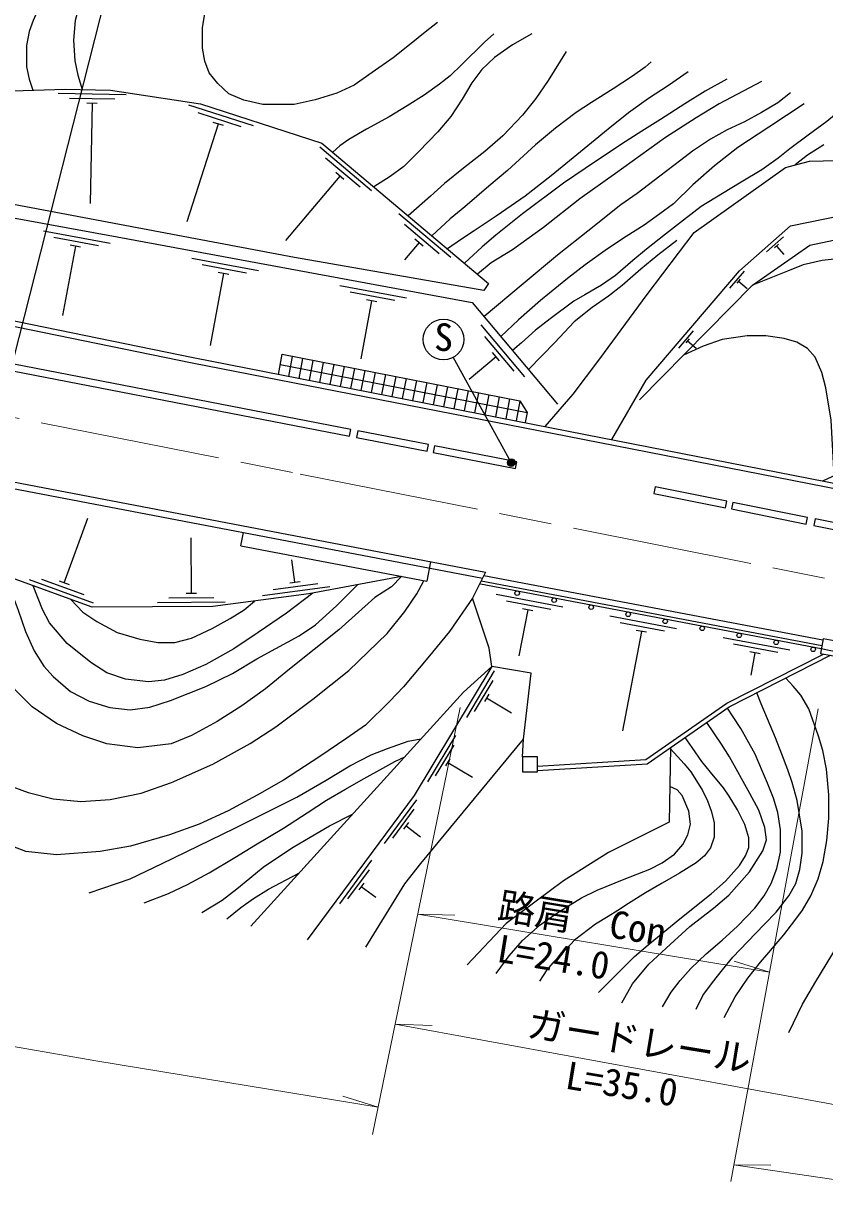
# Model space of a CAD drawing. Units: millimetres at full size, sheet at 1:1000; details may follow other scales. Extents: x 40000 to 680000, y 20000 to 380000.
# Drawn here: x 101523 to 154737, y 240913 to 317836 of the extents above; entities that cross this region are included whole.
import ezdxf
from ezdxf.enums import TextEntityAlignment as Align

# ---------------------------------------------------------------- set-up
doc = ezdxf.new("R2010")
doc.units = ezdxf.units.MM
doc.header["$LTSCALE"] = 1000
doc.linetypes.add('CHAIN', pattern=[18.5, 12, -1.5, 3.5, -1.5])
for name, color, linetype, lineweight in [('M-BGD', 7, 'Continuous', 25), ('M-BGD-EXST', 7, 'Continuous', 25), ('M-BMK', 2, 'CHAIN', 13), ('M-STR-HTXT', 7, 'Continuous', 13), ('M-STR-STRC', 7, 'Continuous', 25)]:
    doc.layers.add(name, color=color, linetype=linetype, lineweight=lineweight)
doc.styles.add('ＭＳ ゴシック', font='')
doc.styles.get('ＭＳ ゴシック').set_extended_font_data('MS Gothic')

msp = doc.modelspace()

# ---------------------------------------------------------------- hatches: boundary and pattern name
at = {"layer": 'M-BGD-EXST'}
msp.add_hatch(color=256, dxfattribs=at).paths.add_polyline_path([(134144, 288782, -1), (133704, 288543, -0.41421), (133804, 288882, -0.41421)])

# ---------------------------------------------------------------- linework, layer by layer
at = {"layer": 'M-BGD'}
for p, q in [((108355, 313072), (103855, 313156)), ((107599, 312786), (104600, 312842)), ((106444, 312508), (105744, 312521)), ((106094, 312514), (105970, 305853)), ((116802, 311019), (112520, 312402)), ((115996, 310964), (113141, 311886)), ((114476, 311139), (112378, 304645)), ((114810, 311032), (114143, 311247)), ((124653, 306697), (121210, 309594)), ((123886, 306950), (121591, 308882)), ((122813, 307461), (122277, 307912)), ((122545, 307686), (118944, 303408)), ((129907, 302274), (126464, 305172)), ((107307, 303218), (102881, 304029)), ((129140, 302527), (126845, 304459)), ((106515, 303058), (103564, 303599)), ((105330, 302971), (104642, 303097)), ((127799, 303264), (126833, 302116)), ((128067, 303038), (127531, 303489)), ((151996, 303646), (150869, 302655)), ((151663, 303153), (151400, 302922)), ((104986, 303034), (104142, 298425)), ((151532, 303038), (152027, 302475)), ((117141, 301404), (112716, 302221)), ((116349, 301245), (113399, 301790)), ((114820, 301222), (113935, 296426)), ((115164, 301159), (114475, 301286)), ((149374, 301376), (148401, 300234)), ((149115, 300841), (148888, 300574)), ((126975, 299589), (122550, 300406)), ((149001, 300707), (149572, 300221)), ((126183, 299430), (123233, 299975)), ((124654, 299408), (123941, 295546)), ((124998, 299344), (124309, 299471)), ((134820, 294357), (131924, 297801)), ((134108, 294738), (132177, 297034)), ((145993, 297409), (145020, 296268)), ((145734, 296874), (145507, 296608)), ((145621, 296741), (146192, 296255)), ((118462, 294522), (118721, 295850)), ((118721, 295850), (134500, 292765)), ((119149, 294388), (119408, 295716)), ((119836, 294254), (120095, 295581)), ((120523, 294119), (120782, 295447)), ((132913, 295693), (131119, 294184)), ((133138, 295425), (132688, 295961)), ((118591, 295186), (134981, 291981)), ((121210, 293985), (121469, 295313)), ((121897, 293851), (122156, 295178)), ((122584, 293716), (122843, 295044)), ((123271, 293582), (123530, 294910)), ((123958, 293448), (124217, 294775)), ((124645, 293313), (124904, 294641)), ((125332, 293179), (125591, 294507)), ((126019, 293045), (126278, 294372)), ((126706, 292910), (126965, 294238)), ((127392, 292776), (127652, 294104)), ((128079, 292642), (128339, 293969)), ((128766, 292507), (129026, 293835)), ((129453, 292373), (129713, 293701)), ((130140, 292239), (130400, 293566)), ((130827, 292104), (131087, 293432)), ((131514, 291970), (131774, 293298)), ((132201, 291836), (132461, 293163)), ((132888, 291701), (133148, 293029)), ((133575, 291567), (133835, 292895)), ((134262, 291433), (134517, 292736)), ((134500, 292765), (134981, 291981)), ((134981, 291981), (134851, 291318)), ((83437, 290277), (132021, 280992)), ((83542, 290685), (132210, 281385)), ((104250, 280690), (105810, 284983)), ((115973, 283141), (116142, 284027)), ((112686, 279995), (112665, 283673)), ((115973, 283141), (128316, 280782)), ((119563, 280731), (119366, 282218)), ((128564, 282081), (128316, 280782)), ((101930, 280894), (106160, 279358)), ((102738, 280920), (105557, 279896)), ((103921, 280809), (104579, 280570)), ((119216, 280685), (119910, 280777)), ((131926, 280803), (154541, 276509)), ((132210, 281385), (132021, 280992)), ((132109, 281175), (154613, 276903)), ((112336, 279993), (113036, 279997)), ((117411, 279841), (121872, 280431)), ((118115, 280237), (121089, 280630)), ((110440, 279382), (114940, 279408)), ((111188, 279686), (114188, 279704)), ((137337, 279063), (132916, 279902)), ((136544, 278908), (133597, 279468)), ((135014, 278893), (134435, 275840)), ((135358, 278828), (134670, 278959)), ((144888, 277630), (140467, 278469)), ((144095, 277475), (141147, 278034)), ((142565, 277460), (141312, 270861)), ((142909, 277394), (142221, 277525)), ((152417, 276200), (147996, 277039)), ((151625, 276045), (148677, 276605)), ((150439, 275965), (149751, 276095)), ((150095, 276030), (149815, 274557)), ((132797, 274835), (130941, 271750)), ((132694, 274197), (131456, 272141)), ((132425, 273285), (132136, 272805)), ((132281, 273045), (133936, 272049)), ((130220, 270551), (128364, 267466)), ((130116, 269913), (128878, 267856)), ((129847, 269001), (129558, 268521)), ((129703, 268761), (131353, 267768)), ((127629, 266275), (125487, 263382)), ((127465, 265650), (126037, 263721)), ((127110, 264768), (126777, 264318)), ((126944, 264543), (127908, 263828)), ((124653, 262257), (122510, 259364)), ((124489, 261632), (123060, 259703)), ((124134, 260750), (123801, 260300)), ((123968, 260525), (124932, 259811))]:
    msp.add_line(p, q, dxfattribs=at)
for points in [[(104795, 322855), (104208, 321861), (103702, 321010), (103119, 319921), (102601, 318970), (102189, 318024), (101919, 317281), (101752, 316351), (101752, 314944), (101915, 314126), (102167, 313381)], [(106914, 322171), (106458, 321583), (105932, 320672), (105634, 320131), (105304, 319228), (104974, 318004), (104853, 316715), (104959, 315344), (105154, 314382), (105433, 313427)], [(129035, 317882), (128213, 317239), (127275, 316479), (126090, 315541), (124692, 314563), (123505, 313712), (122348, 313178), (120901, 312746), (119503, 312444), (117434, 312444), (116170, 312731), (115179, 313151), (114441, 313840), (113877, 314549), (113580, 315320), (113429, 316166), (113429, 317539), (113697, 319102), (113931, 320331), (114103, 321108)], [(132772, 317120), (132136, 316581), (130650, 315082), (129867, 314349), (129160, 313793), (128144, 313058), (127016, 312356), (125821, 311620), (124322, 310807), (123136, 310109), (122540, 309682), (122069, 309263)], [(135280, 317123), (134009, 316404), (132815, 315549), (131959, 314766), (131304, 313866), (130669, 312785), (129920, 311632), (129058, 310628), (127786, 309307), (126788, 308322), (125879, 307663), (124793, 306970)], [(137558, 315945), (136365, 314032), (135552, 312826), (134660, 311724), (133352, 310350), (132160, 309306), (130752, 308207), (129501, 307200), (128556, 306354), (127074, 305051)], [(143213, 315264), (142810, 314914), (141971, 314321), (140693, 313476), (139259, 312575), (138235, 311905), (136852, 310858), (135529, 309767), (133674, 308054), (132438, 307020), (130846, 305652), (129858, 304855), (128655, 303720)], [(145659, 314595), (144355, 313696), (143035, 312825), (141710, 311876), (140365, 310802), (139254, 309889), (136577, 307709), (134839, 306354), (133912, 305700), (132923, 305021), (131458, 304045), (130619, 303500), (129694, 302845)], [(148230, 314115), (146799, 313319), (145450, 312474), (143840, 311448), (142593, 310665), (141230, 309800), (138833, 308191), (137395, 307207), (134658, 305179), (132894, 303763), (132000, 302976), (130817, 301900)], [(150524, 313957), (147730, 312477), (146195, 311548), (144166, 310239), (140840, 307857), (138473, 306171), (136064, 304278), (134008, 302786), (132581, 301916), (131684, 301170)], [(86815, 313018), (89713, 312993), (104310, 313448), (107330, 313391), (113285, 312470), (121358, 309862), (132417, 300553)], [(152466, 313200), (151612, 312552), (150531, 311909), (149408, 311287), (148264, 310755), (147142, 310131), (145945, 309342), (145177, 308744), (143780, 307689), (142289, 306524), (141186, 305772), (138995, 304020), (136997, 302434), (134714, 300536), (132115, 298351)], [(153370, 312474), (151014, 310939), (148971, 309581), (147403, 308366), (145979, 307103), (144683, 305847), (143774, 305180), (142737, 304433), (141546, 303676), (140307, 302856), (138818, 301794), (137651, 300883), (135874, 299427), (134402, 298151), (133221, 297035)], [(132417, 300553), (132098, 300085), (119542, 302278), (89239, 307988), (69131, 311716)], [(156018, 312269), (154876, 311313), (153635, 310410), (152404, 309489), (151642, 308878), (150550, 308096), (149185, 307272), (147935, 306519), (146535, 305659), (145356, 304764), (144159, 303823), (142909, 302822), (141987, 302087), (140835, 301094), (139904, 300437), (138806, 299791), (138079, 299375), (136511, 298197), (135535, 297451), (134596, 296609), (134000, 296109)], [(68935, 310757), (107752, 303645), (131320, 299296), (136995, 292547)], [(154662, 309749), (153577, 309075), (152766, 308429)], [(136175, 291059), (138038, 293207), (139792, 295543), (142941, 299829), (146064, 303940), (152127, 308264), (153721, 308675), (156420, 308750), (159074, 308489), (160561, 308048), (165007, 306263), (169555, 303767), (173259, 300950), (177462, 299645), (178369, 299122)], [(140591, 290194), (142883, 294134), (149077, 301402), (152468, 304384), (155815, 305078), (159305, 304905), (162453, 304256), (163985, 303668), (171369, 299887), (185745, 293557), (196086, 289550), (200391, 287229)], [(67541, 303943), (88806, 300073), (98365, 298231), (112735, 295285), (137648, 290414), (155836, 286851)], [(67611, 304286), (88871, 300417), (98434, 298575), (112804, 295629), (137715, 290758), (155903, 287194)], [(144909, 303399), (143641, 302425), (142519, 301511), (141276, 300414), (140374, 299708), (139289, 298952), (138104, 297999), (136812, 296635), (135946, 295745), (135067, 294840)], [(142431, 292838), (149936, 300441), (153744, 303099), (155731, 303519), (157999, 303659), (160323, 303407), (162170, 303043), (166901, 300833)], [(67003, 301313), (123190, 290414), (123275, 290856), (67093, 301754)], [(157535, 288807), (157791, 290849), (158147, 292264), (158614, 293678), (159039, 294804), (159211, 295460), (159942, 297249), (160329, 298423), (160410, 299280), (160284, 300183), (159917, 300817), (159370, 301305), (158692, 301747), (157861, 302031), (157085, 302168), (156152, 302247), (154563, 302086), (153294, 301783), (152259, 301382), (149936, 300441)], [(155352, 287796), (155167, 291490), (154800, 293630), (154539, 294639), (154101, 295655), (153593, 296247), (152883, 296661), (152042, 296897), (150826, 297083), (149589, 297083), (147920, 296825), (146661, 296386), (145349, 295794)], [(126646, 281101), (120487, 279946), (114116, 279103), (106108, 279057), (97500, 282185), (87435, 289513)], [(154603, 287449), (157659, 288864), (161846, 288830), (181311, 286464), (189016, 285471), (193564, 285551), (198880, 287081), (200391, 287229), (212031, 288018), (215212, 288050)], [(126646, 281101), (125980, 280423), (124873, 279704), (122486, 277568), (119204, 274939), (117615, 273650), (116038, 272508), (114411, 271463), (112695, 270553), (111338, 269987), (109124, 269732), (107072, 269992), (105490, 270517), (103734, 271344), (102121, 272456), (100983, 273578), (99855, 275262), (98961, 277095), (98063, 279926), (97026, 282530)], [(100317, 281161), (101193, 278870), (101688, 277449), (102252, 276165), (102902, 275142), (103517, 274453), (104661, 273465), (105904, 272823), (107273, 272400), (108615, 272245), (109929, 272428), (111313, 272872), (113638, 273790), (115424, 274665), (117029, 275640), (118286, 276325), (119834, 277152), (120921, 277900), (122327, 279150), (123717, 280552)], [(100418, 267287), (101860, 266768), (103520, 266330), (105354, 266158), (107304, 266297), (109351, 266714), (111367, 267422), (114111, 268649), (116594, 270014), (118300, 271112), (120761, 272952), (123130, 274860), (125681, 277317), (126865, 278770), (127662, 279955), (128118, 280820)], [(132021, 280992), (131351, 279658), (129829, 277454), (128377, 275706), (126777, 273771)], [(120757, 279996), (118995, 278665), (117120, 277389), (115499, 276308), (113637, 275250), (112130, 274596), (110909, 274210), (109844, 274111), (108317, 274285), (107070, 274696), (106012, 275394), (104447, 276658), (103276, 278033), (102808, 278913), (102191, 280480)], [(131889, 280606), (154504, 276313), (165935, 273938)], [(104692, 279572), (105485, 278730), (106421, 278119), (107767, 277393), (109268, 276944), (110453, 276727), (111598, 276727), (112696, 277013), (114058, 277646), (115267, 278305), (116203, 278892), (116869, 279467)], [(116631, 257892), (130755, 273431), (132623, 275127), (132452, 276348), (131351, 279658)], [(135662, 268509), (142857, 268953), (148242, 272691), (154645, 275952)], [(135662, 268218), (142955, 268669), (148391, 272442), (155117, 275867)], [(132623, 275127), (127472, 266566), (120365, 256971)], [(134662, 269127), (134739, 270293), (135251, 274690), (132623, 275127)], [(148061, 251822), (148789, 253198), (149623, 254428), (150457, 255499), (151013, 256134), (152006, 257311), (152748, 258266), (153251, 258941), (153807, 259906), (154298, 261034), (154628, 262185), (154880, 263577), (155001, 265061), (155001, 266600), (154840, 268320), (154603, 269551), (154310, 270509), (153682, 272308), (153151, 273223), (152633, 273826), (152141, 274352)], [(126777, 273771), (125861, 272820), (124257, 271226), (123000, 270376), (121150, 269105), (118804, 267583), (117053, 266589), (115136, 265549), (113198, 264667), (111231, 263953), (108653, 263202), (106643, 262850), (103727, 262618), (101698, 262844), (100156, 263437)], [(146188, 252367), (146650, 253290), (147275, 254153), (147938, 254978), (148637, 255826), (149613, 256841), (150730, 258023), (151505, 258815), (152346, 259901), (152808, 260729), (153076, 261645), (153225, 262731), (153225, 264191), (152898, 266238), (152563, 267423), (152280, 268263), (151878, 269314), (151461, 270394), (150939, 271660), (150522, 272636), (150229, 273378)], [(143953, 252540), (144538, 253508), (145132, 254276), (145845, 255079), (146851, 256048), (147930, 256963), (148945, 257896), (150097, 259076), (150719, 259898), (151167, 260713), (151551, 261718), (151798, 262800), (151798, 264283), (151616, 265426), (151329, 266381), (150937, 267384), (150591, 268152), (150116, 269306), (149582, 270251), (149166, 271014), (148662, 271787), (148267, 272356)], [(152357, 250838), (153251, 252710), (154133, 254207), (155196, 255969), (156066, 257430), (156949, 258847), (157686, 260126), (158473, 261591), (159077, 263245), (159427, 264927), (159670, 266633), (159771, 268559), (159624, 270704), (159353, 271790), (159053, 272819)], [(141260, 252798), (141980, 254056), (143065, 255360), (144199, 256422), (145778, 257859), (147358, 259073), (148360, 259948), (149741, 261484), (150616, 262896), (150870, 263615), (150764, 264445), (150348, 265585), (149770, 266704), (148404, 269127), (147888, 269970), (146894, 271403)], [(105908, 260091), (108624, 261038), (110745, 262055), (115568, 264388), (119689, 266456), (121627, 267573), (123211, 268520), (124625, 269255), (125716, 269682), (127088, 270162), (127923, 270315)], [(124273, 256493), (126852, 260691), (127926, 262057), (134739, 270293)], [(139716, 253493), (141168, 254943), (142110, 255869), (143006, 256641), (145122, 258370), (147191, 260036), (148149, 260870), (149075, 261919), (149465, 262562), (149700, 263118), (149700, 263749), (149428, 264640), (148945, 265618), (148389, 266509), (148005, 267077), (147152, 268115), (146583, 268822), (145940, 269749), (145475, 270418)], [(144486, 269731), (144398, 264790), (140387, 262768), (137394, 260889), (133579, 258064), (130993, 255319)], [(144485, 269661), (144961, 269149), (145402, 268674), (145844, 268138), (146322, 267362), (146621, 266883), (146946, 266206), (147186, 265544), (147390, 264763), (147390, 263805), (147141, 263078), (146751, 262556), (146186, 262097), (145092, 261396), (143936, 260737), (142841, 260102), (141699, 259402), (140992, 258929), (140350, 258538), (139521, 258011), (138113, 256967), (137297, 256079), (136687, 255461), (136290, 254997), (135787, 254242)], [(109550, 259446), (111171, 260066), (112426, 260657), (113879, 261430), (115582, 262439), (116954, 263278), (118796, 264397), (120381, 265406), (121659, 266245), (122865, 266969), (124150, 267691), (125399, 268385), (126195, 268810), (126849, 269133)], [(132927, 254753), (133792, 255927), (134668, 256926), (135833, 257966), (137080, 258842), (138576, 259771), (139628, 260287), (141422, 261008), (143113, 261679), (143949, 262102), (144763, 262669), (145310, 263299), (145650, 263958), (145826, 264665), (145713, 265518), (145277, 266555), (144927, 266932), (144440, 267154)], [(113379, 258798), (114724, 259606), (115711, 260354), (116566, 261069), (117463, 261799), (118530, 262541), (119445, 263125), (120565, 263787), (121852, 264544), (123392, 265331)], [(115048, 258370), (115966, 259133), (116818, 259723), (117803, 260333), (118602, 260756), (119820, 261401)]]:
    msp.add_lwpolyline(points, dxfattribs=at)
for points in [[(128421, 289858), (123745, 290765), (123659, 290323), (128335, 289416)], [(134285, 288720), (128835, 289777), (128749, 289335), (134199, 288278)], [(148140, 285664), (148229, 286105), (143483, 287060), (143394, 286619)], [(153597, 285024), (148634, 286023), (148545, 285582), (153508, 284583)], [(158951, 283946), (154086, 284926), (153998, 284485), (158862, 283505)], [(154447, 275988), (155431, 275810), (155609, 276794), (154625, 276972)], [(134662, 268127), (135662, 268127), (135662, 269127), (134662, 269127)]]:
    msp.add_lwpolyline(points, close=True, dxfattribs=at)
for centre in [(134317, 279993), (136773, 279526), (139229, 279060), (141685, 278594), (144142, 278127), (146598, 277661), (149054, 277195), (151510, 276729), (153966, 276262)]:
    msp.add_circle(centre, 150, dxfattribs=at)
at = {"layer": 'M-BGD-EXST'}
msp.add_line((133924, 288663), (130077, 295652), dxfattribs=at)
for centre, radius in [((129426, 296835), 1350), ((133924, 288663), 250)]:
    msp.add_circle(centre, radius, dxfattribs=at)
at = {"layer": 'M-BMK'}
msp.add_lwpolyline([(66421, 298466), (119902, 287905), (164646, 279017)], dxfattribs=at)
at = {"layer": 'M-STR-HTXT'}
for p, q in [((130538, 272411), (124721, 244051)), ((154305, 272325), (148494, 240942)), ((127721, 258675), (151067, 254839)), ((127721, 258675), (130175, 258618)), ((151067, 254839), (148723, 255570)), ((126225, 251384), (159768, 245239)), ((126225, 251384), (128678, 251282)), ((125093, 245863), (122750, 246595)), ((148698, 242045), (151153, 242029))]:
    msp.add_line(p, q, dxfattribs=at)
for points in [[(308466, 260370), (301903, 257589), (289782, 253254), (276056, 249017), (267589, 246801), (256129, 244067), (246015, 242132), (235070, 240417), (223100, 238994), (213347, 238222), (204924, 237854), (197637, 237721), (191511, 237755), (182239, 238054), (171767, 238657), (148698, 242045)], [(125093, 245863), (106353, 248947), (75805, 254260)]]:
    msp.add_lwpolyline(points, dxfattribs=at)
at = {"layer": 'M-STR-STRC'}
msp.add_line((100894, 295571), (109384, 328970), dxfattribs=at)

# ---------------------------------------------------------------- texts
at = {"layer": 'M-BGD-EXST', "style": 'ＭＳ ゴシック'}
msp.add_text('S', height=1833, rotation=358.508, dxfattribs=at).set_placement((128771, 295542), align=Align.BOTTOM_LEFT)
at = {"layer": 'M-STR-HTXT', "style": 'ＭＳ ゴシック'}
for s, p in [('路肩  Con', (132844, 257833)), ('L=24.0', (132805, 254993)), ('ガードレール', (134801, 250027)), ('L=35.0', (137334, 246573))]:
    msp.add_text(s, height=1833, rotation=350.669, dxfattribs=at).set_placement(p, align=Align.BOTTOM_LEFT)

doc.saveas('drawing.dxf')
